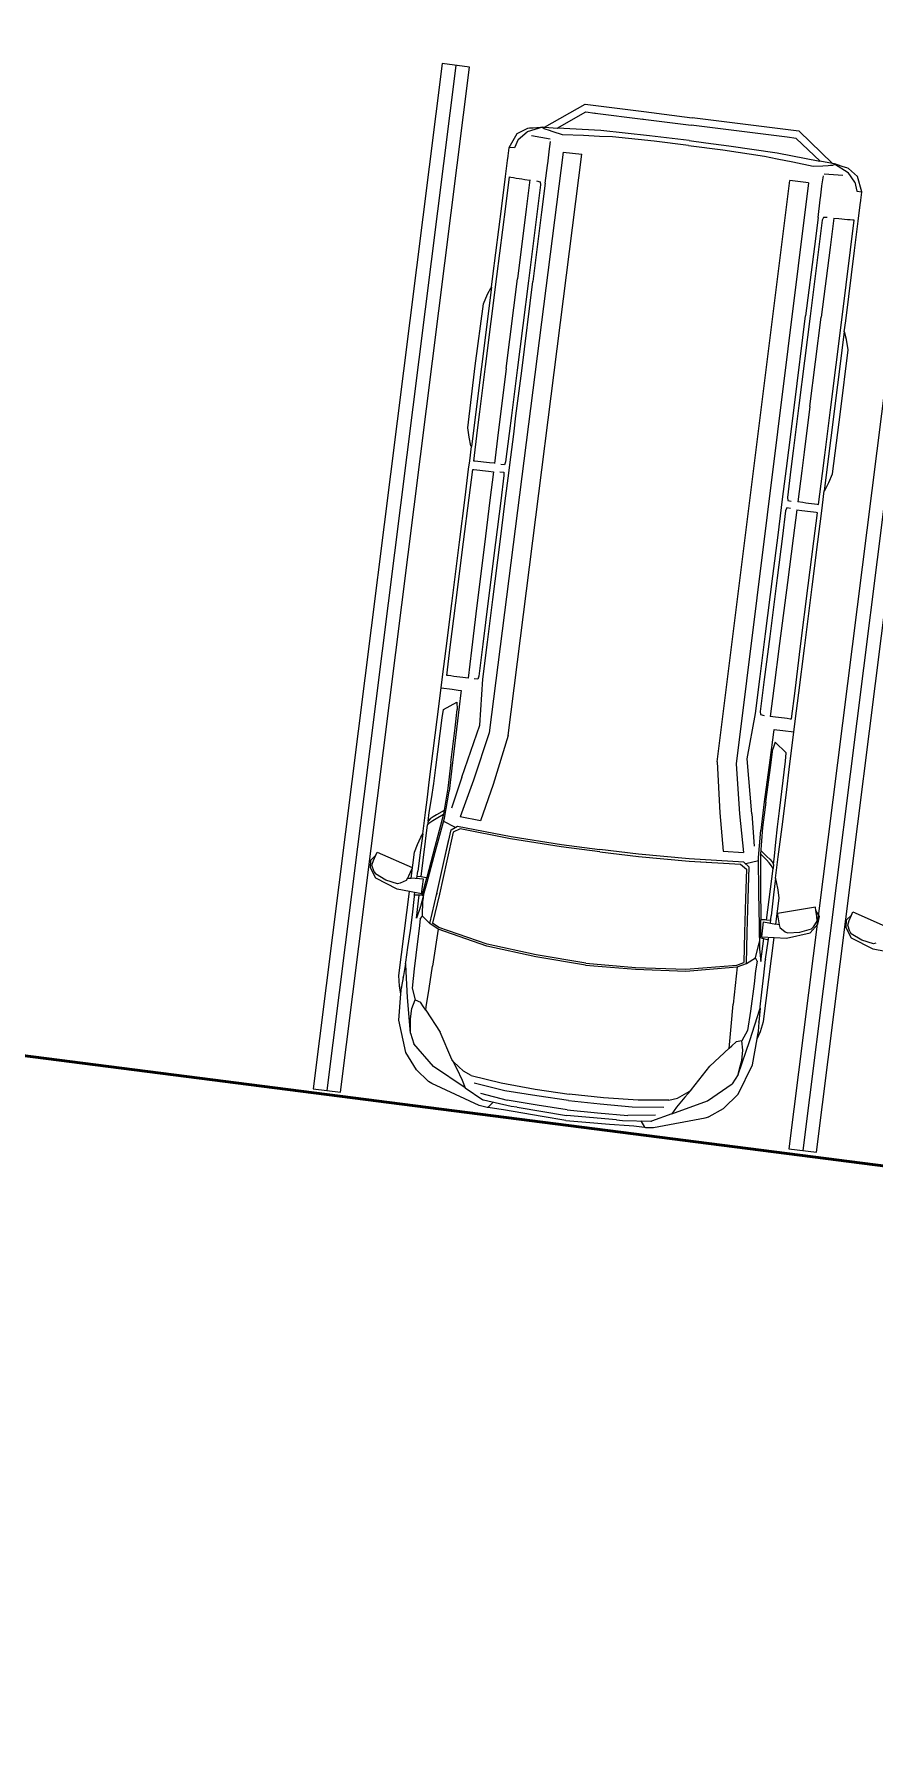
# Model space of a CAD drawing. Header units: centimetres. Extents: x 85226 to 578505, y -13061 to 170378.
# Drawn here: x 461541 to 461996, y 100168 to 101088 of the extents above; entities that cross this region are included whole.
import ezdxf

# ---------------------------------------------------------------- set-up
doc = ezdxf.new("R2010")
doc.units = ezdxf.units.CM
for name, color, linetype, lineweight in [('01 Bodrumi_Pen_No__87', 87, 'Continuous', 18), ('Dimensionet_Pen_No__4', 4, 'Continuous', 18), ('Pllaka 0 kontrapllaka_Pen_No__62', 62, 'Continuous', 18)]:
    doc.layers.add(name, color=color, linetype=linetype, lineweight=lineweight)
doc.layers.add('OBILIQ_PAR_PARCELGEOM_ILI', color=7, linetype='Continuous')
doc.layers.add('Parcela Baze', color=7, linetype='Continuous')

msp = doc.modelspace()

# ---------------------------------------------------------------- linework, layer by layer
for p, q in [((461761.852, 101072.364), (461691.963, 100516.914)), ((461776.734, 101070.491), (461761.852, 101072.364)), ((461706.845, 100515.041), (461776.734, 101070.491)), ((462019.818, 101039.906), (461949.929, 100484.455)), ((461964.811, 100482.583), (462034.7, 101038.033)), ((461691.963, 100516.914), (461706.845, 100515.041)), ((461949.929, 100484.455), (461964.811, 100482.583))]:
    msp.add_line(p, q)
at = {"layer": '01 Bodrumi_Pen_No__87', "color": 87, "linetype": 'Continuous', "lineweight": 18}
for p, q in [((461761.852, 101072.364), (461691.963, 100516.914)), ((461776.734, 101070.491), (461761.852, 101072.364)), ((461706.845, 100515.041), (461776.734, 101070.491)), ((462019.818, 101039.906), (461949.929, 100484.455)), ((461964.811, 100482.583), (462034.7, 101038.033)), ((461691.963, 100516.914), (461706.845, 100515.041)), ((461949.929, 100484.455), (461964.811, 100482.583))]:
    msp.add_line(p, q, dxfattribs=at)
at = {"layer": 'Dimensionet_Pen_No__4', "color": 4, "linetype": 'Continuous', "lineweight": 18}
for p, q in [((461817.381, 101037.862), (461839.355, 101050.368)), ((461824.229, 101037.476), (461839.838, 101046.214)), ((461839.355, 101050.368), (461839.382, 101050.383)), ((461839.382, 101050.383), (461845.184, 101049.653)), ((461839.857, 101046.211), (461839.838, 101046.214)), ((461839.857, 101046.211), (461844.675, 101045.605)), ((461844.779, 101045.592), (461844.675, 101045.605)), ((461844.779, 101045.592), (461870.766, 101042.349)), ((461845.184, 101049.653), (461871.272, 101046.371)), ((461871.272, 101046.371), (461897.36, 101043.088)), ((461923.448, 101039.806), (461897.36, 101043.088)), ((461798.197, 101026.899), (461802.47, 101034.484)), ((461802.47, 101034.484), (461808.351, 101037.456)), ((461803.155, 101031.196), (461807.939, 101035.378)), ((461816.242, 101037.949), (461807.939, 101035.378)), ((461808.351, 101037.456), (461809.247, 101037.563)), ((461809.247, 101037.563), (461811.31, 101037.659)), ((461811.31, 101037.659), (461815.162, 101037.875)), ((461815.162, 101037.875), (461815.388, 101037.905)), ((461815.388, 101037.905), (461815.618, 101037.904)), ((461815.618, 101037.904), (461816.023, 101037.903)), ((461816.023, 101037.903), (461816.06, 101037.902)), ((461816.06, 101037.902), (461816.109, 101037.908)), ((461816.109, 101037.908), (461816.242, 101037.949)), ((461816.318, 101037.692), (461816.242, 101037.949)), ((461816.242, 101037.949), (461816.562, 101037.908)), ((461816.653, 101037.403), (461816.318, 101037.692)), ((461816.562, 101037.908), (461817.381, 101037.862)), ((461817.117, 101037.097), (461816.653, 101037.403)), ((461818.193, 101036.714), (461817.117, 101037.097)), ((461817.381, 101037.862), (461824.483, 101037.462)), ((461819.463, 101036.307), (461818.193, 101036.714)), ((461822.119, 101035.441), (461819.463, 101036.307)), ((461827.152, 101033.872), (461822.119, 101035.441)), ((461847.871, 101036.055), (461824.483, 101037.462)), ((461838.522, 101033.363), (461827.152, 101033.872)), ((461874.232, 101033.317), (461847.871, 101036.055)), ((461870.871, 101042.336), (461870.766, 101042.349)), ((461870.871, 101042.336), (461896.857, 101039.093)), ((461922.838, 101035.798), (461896.857, 101039.093)), ((461922.838, 101035.798), (461922.942, 101035.784)), ((461948.922, 101032.489), (461922.942, 101035.784)), ((461949.536, 101036.523), (461923.448, 101039.806)), ((461955.338, 101035.793), (461949.536, 101036.523)), ((461955.36, 101035.772), (461955.338, 101035.793)), ((461973.551, 101018.212), (461955.36, 101035.772)), ((461797.61, 101022.473), (461798.148, 101026.75)), ((461798.148, 101026.75), (461798.197, 101026.899)), ((461801.026, 101026.696), (461798.197, 101026.899)), ((461803.155, 101031.196), (461801.026, 101026.696)), ((461820.415, 101031.416), (461810.369, 101033.266)), ((461819.32, 101019.741), (461819.929, 101024.579)), ((461819.929, 101024.579), (461819.948, 101024.738)), ((461819.948, 101024.738), (461820.596, 101030.258)), ((461847.129, 101032.963), (461838.522, 101033.363)), ((461854.18, 101032.634), (461847.129, 101032.963)), ((461876.884, 101030.366), (461854.18, 101032.634)), ((461886.669, 101031.753), (461874.232, 101033.317)), ((461895.467, 101028.041), (461876.884, 101030.366)), ((461895.794, 101030.642), (461886.669, 101031.753)), ((461895.467, 101028.041), (461914.046, 101025.69)), ((461895.794, 101030.642), (461904.91, 101029.458)), ((461904.91, 101029.458), (461917.347, 101027.893)), ((461914.046, 101025.69), (461936.604, 101022.263)), ((461917.347, 101027.893), (461943.565, 101024.014)), ((461948.922, 101032.489), (461949.027, 101032.475)), ((461953.845, 101031.869), (461949.027, 101032.475)), ((461953.845, 101031.869), (461953.864, 101031.867)), ((461966.821, 101019.534), (461953.864, 101031.867)), ((461827.431, 101024.491), (461787.448, 100709.762)), ((461796.183, 101011.134), (461797.282, 101019.864)), ((461797.282, 101019.864), (461797.59, 101022.314)), ((461797.59, 101022.314), (461797.61, 101022.473)), ((461797.673, 100708.355), (461837.62, 101023.26)), ((461817.804, 101007.691), (461818.992, 101017.132)), ((461818.992, 101017.132), (461819.3, 101019.583)), ((461819.3, 101019.583), (461819.32, 101019.741)), ((461827.431, 101024.491), (461837.62, 101023.26)), ((461836.872, 101017.372), (461836.892, 101017.53)), ((461936.604, 101022.263), (461943.518, 101020.835)), ((461943.518, 101020.835), (461951.955, 101019.091)), ((461943.565, 101024.014), (461966.572, 101019.583)), ((461951.955, 101019.091), (461963.097, 101016.767)), ((461963.097, 101016.767), (461968.362, 101017.04)), ((461973.551, 101018.212), (461966.572, 101019.583)), ((461968.362, 101017.04), (461971.149, 101017.222)), ((461971.149, 101017.222), (461972.481, 101017.301)), ((461972.481, 101017.301), (461973.618, 101017.405)), ((461974.356, 101018.054), (461973.551, 101018.212)), ((461973.618, 101017.405), (461974.143, 101017.587)), ((461974.143, 101017.587), (461974.539, 101017.784)), ((461974.677, 101018.014), (461974.356, 101018.054)), ((461974.539, 101017.784), (461974.677, 101018.014)), ((461974.677, 101018.014), (461982.084, 101013.467)), ((461974.795, 101017.941), (461974.677, 101018.014)), ((461974.842, 101017.924), (461974.795, 101017.941)), ((461974.878, 101017.915), (461974.842, 101017.924)), ((461975.27, 101017.817), (461974.878, 101017.915)), ((461975.493, 101017.76), (461975.27, 101017.817)), ((461975.704, 101017.675), (461975.493, 101017.76)), ((461979.383, 101016.511), (461975.704, 101017.675)), ((461981.358, 101015.908), (461979.383, 101016.511)), ((461982.199, 101015.582), (461981.358, 101015.908)), ((461987.161, 101011.245), (461982.199, 101015.582)), ((461794.177, 100995.187), (461796.183, 101011.134)), ((461796.381, 100995.033), (461798.39, 101010.994)), ((461798.39, 101010.994), (461799.046, 101010.868)), ((461799.046, 101010.868), (461800.565, 101010.631)), ((461800.565, 101010.631), (461802.084, 101010.394)), ((461802.084, 101010.394), (461803.603, 101010.157)), ((461803.603, 101010.157), (461805.122, 101009.92)), ((461805.122, 101009.92), (461806.642, 101009.682)), ((461806.642, 101009.682), (461809.396, 101009.282)), ((461809.41, 101009.393), (461807.413, 100993.488)), ((461812.994, 101008.899), (461814.984, 101008.402)), ((461815.171, 101006.793), (461813.383, 100992.337)), ((461814.984, 101008.402), (461815.171, 101006.793)), ((461817.804, 101007.691), (461815.817, 100991.899)), ((461911.018, 100694.094), (461950.326, 101009.079)), ((461960.502, 101007.747), (461921.273, 100692.924)), ((461960.502, 101007.747), (461950.326, 101009.079)), ((461967.813, 101006.133), (461968.553, 101011.642)), ((461969.016, 101012.718), (461979.206, 101012.022)), ((461985.683, 101008.23), (461982.084, 101013.467)), ((461985.683, 101008.23), (461986.63, 101003.343)), ((461989.421, 101002.839), (461987.161, 101011.245)), ((461949.592, 101003.189), (461949.612, 101003.348)), ((461965.668, 100989.086), (461966.856, 100998.527)), ((461966.856, 100998.527), (461967.164, 101000.978)), ((461967.164, 101000.978), (461967.184, 101001.137)), ((461967.184, 101001.137), (461967.793, 101005.975)), ((461967.793, 101005.975), (461967.813, 101006.133)), ((461986.63, 101003.343), (461989.421, 101002.839)), ((461988.566, 100995.796), (461988.874, 100998.246)), ((461988.874, 100998.246), (461988.894, 100998.405)), ((461988.894, 100998.405), (461989.432, 101002.682)), ((461989.432, 101002.682), (461989.421, 101002.839)), ((461789.389, 100957.132), (461794.177, 100995.187)), ((461791.604, 100957.063), (461796.381, 100995.033)), ((461807.413, 100993.488), (461802.714, 100955.772)), ((461813.383, 100992.337), (461808.66, 100954.691)), ((461815.817, 100991.899), (461811.083, 100954.276)), ((461813.383, 100992.346), (461813.382, 100992.337)), ((461965.668, 100989.086), (461963.681, 100973.294)), ((461968.575, 100989.077), (461967.996, 100987.564)), ((461970.627, 100989.065), (461968.575, 100989.077)), ((461974.222, 100988.655), (461972.216, 100972.752)), ((461976.975, 100988.25), (461974.208, 100988.544)), ((461978.506, 100988.104), (461976.975, 100988.25)), ((461980.037, 100987.957), (461978.506, 100988.104)), ((461981.567, 100987.811), (461980.037, 100987.957)), ((461983.098, 100987.664), (461981.567, 100987.811)), ((461987.467, 100987.065), (461988.566, 100995.796)), ((461967.996, 100987.564), (461966.147, 100973.116)), ((461984.628, 100987.518), (461983.098, 100987.664)), ((461983.287, 100971.515), (461985.295, 100987.477)), ((461985.295, 100987.477), (461984.628, 100987.518)), ((461985.461, 100971.119), (461987.467, 100987.065)), ((461963.681, 100973.294), (461958.947, 100935.671)), ((461966.147, 100973.116), (461961.398, 100935.473)), ((461966.149, 100973.124), (461966.148, 100973.116)), ((461972.216, 100972.752), (461967.426, 100935.048)), ((461978.509, 100933.546), (461983.287, 100971.515)), ((461980.673, 100933.064), (461985.461, 100971.119)), ((461788.641, 100951.188), (461777.786, 100864.921)), ((461785.465, 100908.267), (461791.604, 100957.063)), ((461786.39, 100947.486), (461788.514, 100951.095)), ((461788.514, 100951.095), (461788.641, 100951.188)), ((461788.641, 100951.188), (461789.389, 100957.132)), ((461796.656, 100907.259), (461802.714, 100955.772)), ((461808.66, 100954.691), (461802.586, 100906.316)), ((461805.002, 100905.948), (461811.083, 100954.276)), ((461779.853, 100908.613), (461784.227, 100942.267)), ((461784.227, 100942.267), (461786.39, 100947.486)), ((461952.866, 100887.343), (461958.947, 100935.671)), ((461961.398, 100935.473), (461955.298, 100887.102)), ((461961.277, 100886.545), (461967.426, 100935.048)), ((461972.369, 100884.75), (461978.509, 100933.546)), ((461979.925, 100927.12), (461980.673, 100933.064)), ((461979.925, 100927.12), (461969.07, 100840.853)), ((461980.024, 100926.998), (461979.925, 100927.12)), ((461981.188, 100922.976), (461980.024, 100926.998)), ((461977.892, 100883.695), (461981.99, 100917.384)), ((461981.99, 100917.384), (461981.188, 100922.976)), ((461775.77, 100875.054), (461779.853, 100908.613)), ((461782.373, 100883.693), (461785.465, 100908.267)), ((461796.656, 100907.259), (461793.56, 100882.518)), ((461802.586, 100906.316), (461799.503, 100881.761)), ((461801.92, 100881.453), (461805.002, 100905.948)), ((461949.784, 100862.849), (461952.866, 100887.343)), ((461955.298, 100887.102), (461952.202, 100862.548)), ((461961.277, 100886.545), (461958.148, 100861.809)), ((461781.133, 100873.846), (461782.373, 100883.693)), ((461793.56, 100882.518), (461792.315, 100872.518)), ((461799.503, 100881.761), (461798.268, 100871.893)), ((461800.684, 100871.63), (461801.92, 100881.453)), ((461969.277, 100860.176), (461972.369, 100884.75)), ((461973.533, 100850.171), (461977.892, 100883.695)), ((461776.54, 100869.977), (461775.77, 100875.054)), ((461777.502, 100865.238), (461776.54, 100869.977)), ((461779.022, 100857.065), (461781.133, 100873.846)), ((461792.315, 100872.518), (461790.204, 100855.709)), ((461798.268, 100871.893), (461796.312, 100856.568)), ((461798.581, 100854.912), (461800.684, 100871.63)), ((461776.819, 100857.233), (461777.786, 100864.921)), ((461777.786, 100864.921), (461777.502, 100865.238)), ((461948.548, 100853.025), (461949.784, 100862.849)), ((461952.202, 100862.548), (461950.955, 100852.682)), ((461958.148, 100861.809), (461956.876, 100851.812)), ((461968.039, 100850.329), (461969.277, 100860.176)), ((461774.312, 100837.312), (461776.249, 100852.703)), ((461776.249, 100852.703), (461776.819, 100857.233)), ((461776.521, 100837.192), (461778.454, 100852.551)), ((461778.454, 100852.551), (461779.115, 100852.47)), ((461779.684, 100856.992), (461779.022, 100857.065)), ((461779.115, 100852.47), (461780.68, 100852.273)), ((461781.248, 100856.806), (461779.684, 100856.992)), ((461780.68, 100852.273), (461782.245, 100852.077)), ((461782.813, 100856.62), (461781.248, 100856.806)), ((461782.245, 100852.077), (461783.81, 100851.88)), ((461784.377, 100856.434), (461782.813, 100856.62)), ((461783.81, 100851.88), (461785.375, 100851.683)), ((461785.941, 100856.248), (461784.377, 100856.434)), ((461785.375, 100851.683), (461786.94, 100851.487)), ((461787.505, 100856.062), (461785.941, 100856.248)), ((461786.94, 100851.487), (461789.645, 100851.146)), ((461790.218, 100855.82), (461787.505, 100856.062)), ((461789.659, 100851.258), (461787.744, 100835.871)), ((461793.246, 100851.229), (461795.251, 100850.932)), ((461795.744, 100855.031), (461793.732, 100855.12)), ((461795.251, 100850.932), (461795.388, 100849.2)), ((461796.312, 100856.568), (461795.744, 100855.031)), ((461796.126, 100835.399), (461798.028, 100850.516)), ((461798.028, 100850.516), (461798.581, 100854.912)), ((461946.444, 100836.307), (461948.548, 100853.025)), ((461950.955, 100852.682), (461949.053, 100837.349)), ((461956.876, 100851.812), (461954.757, 100835.005)), ((461965.927, 100833.548), (461968.039, 100850.329)), ((461971.531, 100845.443), (461973.533, 100850.171)), ((461795.388, 100849.2), (461793.703, 100835.558)), ((461968.103, 100833.165), (461969.07, 100840.853)), ((461969.07, 100840.853), (461969.424, 100841.09)), ((461969.424, 100841.09), (461971.531, 100845.443)), ((461771.259, 100813.043), (461774.312, 100837.312)), ((461773.504, 100813.215), (461776.521, 100837.192)), ((461787.744, 100835.871), (461784.829, 100811.829)), ((461793.703, 100835.558), (461790.872, 100812.932)), ((461793.339, 100813.25), (461796.126, 100835.399)), ((461943.989, 100816.795), (461945.891, 100831.911)), ((461945.891, 100831.911), (461946.444, 100836.307)), ((461948.685, 100831.627), (461948.123, 100829.982)), ((461950.7, 100831.418), (461948.685, 100831.627)), ((461949.053, 100837.349), (461949.222, 100835.72)), ((461949.222, 100835.72), (461951.194, 100835.307)), ((461954.771, 100835.116), (461957.46, 100834.677)), ((461957.46, 100834.677), (461959.021, 100834.47)), ((461959.021, 100834.47), (461960.583, 100834.263)), ((461960.583, 100834.263), (461962.144, 100834.055)), ((461962.144, 100834.055), (461963.706, 100833.848)), ((461963.706, 100833.848), (461965.267, 100833.641)), ((461965.267, 100833.641), (461965.927, 100833.548)), ((461967.533, 100828.635), (461968.103, 100833.165)), ((461948.123, 100829.982), (461946.376, 100816.348)), ((461954.183, 100830.557), (461952.226, 100815.175)), ((461956.874, 100830.105), (461954.168, 100830.445)), ((461958.439, 100829.908), (461956.874, 100830.105)), ((461960.003, 100829.711), (461958.439, 100829.908)), ((461961.568, 100829.514), (461960.003, 100829.711)), ((461963.133, 100829.316), (461961.568, 100829.514)), ((461964.698, 100829.119), (461963.133, 100829.316)), ((461963.427, 100813.675), (461965.359, 100829.034)), ((461965.359, 100829.034), (461964.698, 100829.119)), ((461965.596, 100813.244), (461967.533, 100828.635)), ((461767.073, 100779.775), (461771.259, 100813.043)), ((461769.353, 100780.219), (461773.504, 100813.215)), ((461790.872, 100812.932), (461786.897, 100781.215)), ((461789.406, 100781.991), (461793.339, 100813.25)), ((461941.202, 100794.645), (461943.989, 100816.795)), ((461946.376, 100816.348), (461943.514, 100793.726)), ((461952.226, 100815.175), (461949.095, 100791.16)), ((461960.41, 100789.698), (461963.427, 100813.675)), ((461962.543, 100788.975), (461965.596, 100813.244)), ((461784.829, 100811.829), (461780.777, 100778.755)), ((461937.269, 100763.386), (461941.202, 100794.645)), ((461943.514, 100793.726), (461939.508, 100762.013)), ((461949.095, 100791.16), (461944.827, 100758.113)), ((461956.258, 100756.702), (461960.41, 100789.698)), ((461958.357, 100755.707), (461962.543, 100788.975)), ((461764.02, 100755.514), (461767.073, 100779.775)), ((461766.319, 100756.11), (461769.353, 100780.219)), ((461780.777, 100778.755), (461777.845, 100754.579)), ((461786.897, 100781.215), (461783.974, 100757.854)), ((461786.5, 100758.903), (461789.406, 100781.991)), ((461783.974, 100757.854), (461781.76, 100740.469)), ((461783.969, 100738.78), (461786.5, 100758.903)), ((461934.364, 100740.298), (461937.269, 100763.386)), ((461939.508, 100762.013), (461936.552, 100738.655)), ((461944.827, 100758.113), (461941.678, 100733.965)), ((461762.083, 100740.115), (461764.02, 100755.514)), ((461764.403, 100740.883), (461766.319, 100756.11)), ((461777.845, 100754.579), (461775.947, 100739.326)), ((461953.225, 100732.593), (461956.258, 100756.702)), ((461955.304, 100731.446), (461958.357, 100755.707)), ((461761.33, 100734.135), (461762.083, 100740.115)), ((461765.064, 100740.798), (461764.403, 100740.883)), ((461766.683, 100740.595), (461765.064, 100740.798)), ((461768.302, 100740.391), (461766.683, 100740.595)), ((461769.92, 100740.188), (461768.302, 100740.391)), ((461771.539, 100739.984), (461769.92, 100740.188)), ((461773.157, 100739.78), (461771.539, 100739.984)), ((461775.96, 100739.43), (461773.157, 100739.78)), ((461781.76, 100740.469), (461781.21, 100738.945)), ((461931.832, 100720.175), (461934.364, 100740.298)), ((461759.177, 100717.019), (461761.33, 100734.135)), ((461761.33, 100734.135), (461767.337, 100733.381)), ((461767.337, 100733.381), (461770.529, 100732.981)), ((461772.105, 100731.513), (461770.273, 100716.276)), ((461770.529, 100732.981), (461772.124, 100732.78)), ((461772.256, 100732.764), (461772.105, 100731.513)), ((461772.124, 100732.78), (461772.256, 100732.764)), ((461781.21, 100738.945), (461779.238, 100739.005)), ((461782.306, 100713.954), (461783.969, 100738.78)), ((461936.552, 100738.655), (461934.39, 100721.264)), ((461941.678, 100733.965), (461939.739, 100718.717)), ((461951.309, 100717.365), (461953.225, 100732.593)), ((461953.367, 100716.047), (461955.304, 100731.446)), ((461761.823, 100717.874), (461762.622, 100722.385)), ((461762.622, 100722.385), (461769.86, 100726.414)), ((461768.904, 100712.442), (461770.084, 100722.408)), ((461769.86, 100726.414), (461770.086, 100722.426)), ((461770.086, 100722.426), (461770.084, 100722.408)), ((461934.39, 100721.264), (461934.545, 100719.652)), ((461757.037, 100700.011), (461759.177, 100717.019)), ((461758.411, 100690.941), (461761.823, 100717.874)), ((461766.856, 100695.149), (461768.904, 100712.442)), ((461770.273, 100716.276), (461767.548, 100693.623)), ((461772.54, 100685.709), (461782.306, 100713.954)), ((461927.293, 100695.711), (461931.832, 100720.175)), ((461934.545, 100719.652), (461936.471, 100719.222)), ((461939.752, 100718.821), (461942.554, 100718.466)), ((461942.554, 100718.466), (461944.173, 100718.262)), ((461944.173, 100718.262), (461945.792, 100718.059)), ((461945.792, 100718.059), (461947.41, 100717.855)), ((461947.41, 100717.855), (461949.029, 100717.651)), ((461949.029, 100717.651), (461950.647, 100717.447)), ((461950.647, 100717.447), (461951.309, 100717.365)), ((461952.614, 100710.067), (461953.367, 100716.047)), ((461787.448, 100709.762), (461778.92, 100684.086)), ((461797.673, 100708.355), (461789.481, 100681.836)), ((461797.537, 100708.77), (461797.537, 100708.77)), ((461941.526, 100710.196), (461939.526, 100694.98)), ((461942.438, 100704.7), (461941.231, 100700.892)), ((461941.69, 100711.445), (461941.526, 100710.196)), ((461941.821, 100711.429), (461941.69, 100711.445)), ((461943.417, 100711.227), (461941.821, 100711.429)), ((461948.452, 100699.003), (461942.438, 100704.7)), ((461946.608, 100710.825), (461943.417, 100711.227)), ((461952.614, 100710.067), (461946.608, 100710.825)), ((461950.461, 100692.95), (461952.614, 100710.067)), ((461754.897, 100683.004), (461757.037, 100700.011)), ((461766.674, 100693.618), (461765.044, 100679.852)), ((461767.548, 100693.623), (461765.627, 100678.252)), ((461766.682, 100693.678), (461766.674, 100693.618)), ((461766.681, 100693.678), (461766.856, 100695.149)), ((461911.018, 100694.094), (461912.385, 100666.372)), ((461911.253, 100694.461), (461911.253, 100694.461)), ((461929.758, 100665.928), (461927.293, 100695.711)), ((461939.526, 100694.98), (461936.555, 100672.358)), ((461939.903, 100690.926), (461941.228, 100700.874)), ((461941.231, 100700.892), (461941.228, 100700.874)), ((461944.742, 100667.496), (461948.109, 100694.435)), ((461948.109, 100694.435), (461948.452, 100699.003)), ((461757.317, 100682.304), (461758.411, 100690.941)), ((461772.54, 100685.709), (461766.906, 100668.97)), ((461921.273, 100692.924), (461923.174, 100665.935)), ((461937.603, 100673.665), (461939.903, 100690.926)), ((461948.321, 100675.943), (461950.461, 100692.95)), ((461753.869, 100674.833), (461754.897, 100683.004)), ((461756.025, 100674.068), (461757.317, 100682.304)), ((461765.044, 100679.852), (461762.601, 100665.648)), ((461763.12, 100663.61), (461765.627, 100678.252)), ((461765.627, 100678.252), (461765.638, 100678.344)), ((461778.92, 100684.086), (461771.657, 100664.286)), ((461789.481, 100681.836), (461782.617, 100662.143)), ((461946.181, 100658.936), (461948.321, 100675.943)), ((461751.351, 100655.027), (461752.841, 100666.662)), ((461752.841, 100666.662), (461753.869, 100674.833)), ((461754.274, 100661.973), (461754.841, 100666.525)), ((461754.841, 100666.525), (461756.025, 100674.068)), ((461758.662, 100663.416), (461762.622, 100665.772)), ((461762.938, 100667.608), (461758.902, 100665.322)), ((461912.385, 100666.372), (461914.157, 100645.592)), ((461923.174, 100665.935), (461925.306, 100644.953)), ((461929.758, 100665.928), (461931.07, 100648.315)), ((461936.555, 100672.358), (461934.608, 100656.99)), ((461937.4, 100672.137), (461935.569, 100658.396)), ((461937.408, 100672.197), (461937.4, 100672.137)), ((461937.408, 100672.197), (461937.603, 100673.665)), ((461943.663, 100658.857), (461944.742, 100667.496)), ((461750.524, 100631.908), (461754.014, 100659.895)), ((461754.274, 100661.973), (461754.014, 100659.895)), ((461754.014, 100659.895), (461755.172, 100661.108)), ((461755.426, 100663.131), (461754.274, 100661.973)), ((461755.172, 100661.108), (461756.754, 100662.283)), ((461757.001, 100664.247), (461755.426, 100663.131)), ((461756.754, 100662.283), (461758.662, 100663.416)), ((461758.902, 100665.322), (461757.001, 100664.247)), ((461762.601, 100665.648), (461757.971, 100648.011)), ((461758.139, 100645.136), (461763.12, 100663.61)), ((461762.674, 100661.955), (461769.017, 100658.681)), ((461763.053, 100640.689), (461766.742, 100657.25)), ((461764.714, 100660.874), (461764.716, 100660.871)), ((461766.742, 100657.25), (461770.138, 100659.272)), ((461771.662, 100657.741), (461767.911, 100655.981)), ((461770.138, 100659.272), (461799.283, 100653.614)), ((461782.617, 100662.143), (461771.657, 100664.286)), ((461799.015, 100652.381), (461771.662, 100657.741)), ((461933.409, 100642.183), (461934.608, 100656.99)), ((461935.569, 100658.396), (461934.417, 100644.029)), ((461934.608, 100656.99), (461934.62, 100657.082)), ((461942.874, 100650.558), (461943.663, 100658.857)), ((461945.153, 100650.765), (461946.181, 100658.936)), ((461746.842, 100645.142), (461748.514, 100649.263)), ((461748.514, 100649.263), (461750.359, 100653.314)), ((461751.351, 100655.027), (461750.211, 100646.124)), ((461750.359, 100653.314), (461751.351, 100655.027)), ((461757.971, 100648.011), (461753.618, 100631.4)), ((461763.053, 100640.689), (461765.56, 100651.969)), ((461767.911, 100655.981), (461764.39, 100640.401)), ((461799.017, 100652.379), (461789.856, 100654.175)), ((461826.326, 100648.082), (461799.015, 100652.381)), ((461799.283, 100653.614), (461826.602, 100649.342)), ((461847.305, 100645.267), (461826.326, 100648.082)), ((461826.602, 100649.342), (461847.465, 100646.544)), ((461942.152, 100642.957), (461942.874, 100650.558)), ((461944.124, 100642.594), (461945.153, 100650.765)), ((461722.966, 100636.593), (461723.186, 100640.83)), ((461723.186, 100640.83), (461725.855, 100643.498)), ((461723.779, 100638.023), (461724.585, 100640.537)), ((461724.585, 100640.537), (461725.855, 100643.498)), ((461725.855, 100643.498), (461726.587, 100645.207)), ((461726.587, 100645.207), (461745.707, 100636.734)), ((461745.06, 100630.976), (461746.842, 100645.142)), ((461750.211, 100646.124), (461748.623, 100634.829)), ((461753.541, 100628.083), (461758.139, 100645.136)), ((461759.083, 100622.778), (461763.053, 100640.689)), ((461764.39, 100640.401), (461760.418, 100622.422)), ((461847.305, 100645.267), (461868.327, 100642.798)), ((461868.371, 100644.086), (461847.465, 100646.544)), ((461868.327, 100642.798), (461895.851, 100640.196)), ((461895.897, 100641.457), (461868.371, 100644.086)), ((461895.849, 100640.195), (461905.17, 100639.666)), ((461895.851, 100640.196), (461923.68, 100638.613)), ((461925.536, 100639.72), (461895.897, 100641.457)), ((461914.157, 100645.592), (461925.306, 100644.953)), ((461923.68, 100638.613), (461926.877, 100635.979)), ((461928.325, 100636.919), (461925.536, 100639.72)), ((461933.432, 100640.469), (461926.475, 100638.869)), ((461931.188, 100639.928), (461931.185, 100639.925)), ((461933.659, 100623.052), (461933.409, 100642.183)), ((461934.417, 100644.029), (461934.534, 100625.796)), ((461937.68, 100640.891), (461934.427, 100644.155)), ((461934.576, 100646.012), (461937.92, 100642.797)), ((461939.248, 100639.32), (461937.68, 100640.891)), ((461937.92, 100642.797), (461939.495, 100641.285)), ((461940.49, 100637.791), (461939.248, 100639.32)), ((461939.495, 100641.285), (461940.745, 100639.813)), ((461940.745, 100639.813), (461941.575, 100638.406)), ((461941.575, 100638.406), (461941.311, 100636.329)), ((461941.575, 100638.406), (461942.152, 100642.957)), ((461942.686, 100630.953), (461944.124, 100642.594)), ((461725.896, 100631.002), (461722.966, 100636.593)), ((461724.987, 100634.547), (461723.779, 100638.023)), ((461724.987, 100634.547), (461725.725, 100633.325)), ((461731.437, 100629.969), (461725.725, 100633.325)), ((461737.588, 100624.991), (461725.896, 100631.002)), ((461737.742, 100628), (461731.437, 100629.969)), ((461742.444, 100629.752), (461739.125, 100628.283)), ((461743.174, 100631.09), (461742.444, 100629.752)), ((461743.706, 100632.065), (461743.174, 100631.09)), ((461743.174, 100631.09), (461745.06, 100630.976)), ((461745.44, 100636.112), (461743.706, 100632.065)), ((461751.86, 100630.563), (461745.06, 100630.976)), ((461745.707, 100636.734), (461745.44, 100636.112)), ((461748.096, 100630.791), (461748.623, 100634.829)), ((461748.28, 100632.201), (461750.456, 100631.917)), ((461750.456, 100631.917), (461751.358, 100631.805)), ((461750.745, 100622.465), (461751.86, 100630.563)), ((461751.252, 100622.357), (461753.566, 100631.201)), ((461751.358, 100631.805), (461753.224, 100631.361)), ((461753.224, 100631.361), (461753.566, 100631.203)), ((461753.618, 100631.4), (461753.566, 100631.203)), ((461753.566, 100631.203), (461753.566, 100631.201)), ((461926.877, 100635.979), (461926.43, 100620.012)), ((461927.796, 100619.961), (461928.325, 100636.919)), ((461927.796, 100619.961), (461928.162, 100631.509)), ((461937.76, 100608.349), (461941.311, 100636.329)), ((461941.311, 100636.329), (461940.49, 100637.791)), ((461942.686, 100630.953), (461941.584, 100622.044)), ((461943.222, 100629.047), (461942.686, 100630.953)), ((461944.006, 100624.665), (461943.222, 100629.047)), ((461744.148, 100623.732), (461737.588, 100624.991)), ((461739.125, 100628.283), (461737.742, 100628)), ((461738.43, 100578.29), (461744.148, 100623.732)), ((461750.745, 100622.465), (461744.166, 100623.728)), ((461745.859, 100611.177), (461746.845, 100621.025)), ((461746.845, 100621.025), (461746.917, 100621.744)), ((461746.917, 100621.744), (461746.968, 100622.149)), ((461751.125, 100621.868), (461746.917, 100621.744)), ((461746.968, 100622.149), (461746.976, 100622.212)), ((461746.976, 100622.212), (461747.075, 100623.17)), ((461747.98, 100609.322), (461749.416, 100621.818)), ((461749.417, 100621.702), (461749.432, 100621.702)), ((461751.856, 100621.832), (461750.235, 100615.623)), ((461751.125, 100621.868), (461751.252, 100622.357)), ((461751.125, 100621.868), (461751.224, 100621.863)), ((461751.224, 100621.863), (461751.856, 100621.832)), ((461751.551, 100620.792), (461751.395, 100618.987)), ((461751.856, 100621.832), (461753.541, 100628.083)), ((461755.22, 100606.403), (461759.083, 100622.778)), ((461760.418, 100622.422), (461756.696, 100606.581)), ((461758.915, 100622.07), (461759.104, 100622.873)), ((461760.456, 100622.587), (461760.418, 100622.422)), ((461926.43, 100620.012), (461925.824, 100601.61)), ((461927.205, 100601.625), (461927.796, 100619.961)), ((461933.889, 100605.391), (461933.659, 100623.052)), ((461934.534, 100625.796), (461934.636, 100608.623)), ((461941.584, 100622.044), (461940.325, 100610.708)), ((461942.823, 100606.092), (461944.605, 100620.258)), ((461944.605, 100620.258), (461944.006, 100624.665)), ((461744.644, 100602.657), (461745.851, 100611.118)), ((461745.859, 100611.177), (461745.851, 100611.118)), ((461750.235, 100615.623), (461747.98, 100609.322)), ((461751.22, 100610.503), (461751.395, 100618.987)), ((461939.835, 100606.666), (461940.325, 100610.708)), ((461964.245, 100615.303), (461943.622, 100611.831)), ((461943.622, 100611.831), (461943.726, 100611.163)), ((461943.726, 100611.163), (461944.404, 100606.812)), ((461964.531, 100613.467), (461964.245, 100615.303)), ((461965.027, 100610.284), (461964.531, 100613.467)), ((461966.455, 100610.221), (461964.531, 100613.467)), ((461981.152, 100608.372), (461983.821, 100611.04)), ((461982.551, 100608.079), (461983.821, 100611.04)), ((461983.821, 100611.04), (461984.553, 100612.748)), ((461984.553, 100612.748), (462003.673, 100604.275)), ((461743.341, 100593.481), (461744.644, 100602.657)), ((461749.448, 100603.764), (461748.517, 100596.736)), ((461750.01, 100609.073), (461749.448, 100603.764)), ((461750.01, 100609.073), (461751.22, 100610.503)), ((461755.22, 100606.403), (461751.22, 100610.503)), ((461759.649, 100603.348), (461755.22, 100606.403)), ((461760.071, 100604.253), (461756.696, 100606.581)), ((461759.649, 100603.348), (461756.745, 100583.345)), ((461786.03, 100594.264), (461759.649, 100603.348)), ((461786.293, 100595.224), (461760.071, 100604.253)), ((461925.824, 100601.61), (461925.506, 100585.341)), ((461925.828, 100601.779), (461925.824, 100601.61)), ((461926.892, 100584.802), (461927.205, 100601.625)), ((461927.193, 100600.896), (461927.208, 100601.722)), ((461933.973, 100598.918), (461933.889, 100605.391)), ((461934.636, 100608.623), (461934.637, 100608.42)), ((461935.008, 100608.488), (461934.637, 100608.42)), ((461934.637, 100608.42), (461934.637, 100608.418)), ((461934.688, 100599.276), (461934.637, 100608.418)), ((461936.926, 100608.456), (461935.008, 100608.488)), ((461935.206, 100599.256), (461936.132, 100607.377)), ((461936.132, 100607.377), (461942.823, 100606.092)), ((461937.827, 100608.341), (461936.926, 100608.456)), ((461940.006, 100608.078), (461937.827, 100608.341)), ((461944.678, 100605.736), (461942.823, 100606.092)), ((461944.404, 100606.812), (461944.678, 100605.736)), ((461944.678, 100605.736), (461945.054, 100604.259)), ((461945.054, 100604.259), (461947.905, 100602.013)), ((461947.905, 100602.013), (461949.175, 100601.397)), ((461948.579, 100598.443), (461961.395, 100601.371)), ((461949.175, 100601.397), (461955.772, 100601.743)), ((461955.772, 100601.743), (461962.136, 100603.579)), ((461961.395, 100601.371), (461965.619, 100606.062)), ((461963.154, 100604.58), (461962.136, 100603.579)), ((461963.154, 100604.58), (461965.186, 100607.648)), ((461965.186, 100607.648), (461965.027, 100610.284)), ((461965.619, 100606.062), (461966.455, 100610.221)), ((461980.932, 100604.135), (461981.152, 100608.372)), ((461983.862, 100598.544), (461980.932, 100604.135)), ((461981.745, 100605.564), (461982.551, 100608.079)), ((461982.953, 100602.089), (461981.745, 100605.564)), ((461982.953, 100602.089), (461983.691, 100600.867)), ((461742.195, 100585.495), (461743.341, 100593.481)), ((461748.517, 100596.736), (461746.645, 100581.864)), ((461812.738, 100588.465), (461786.03, 100594.264)), ((461812.923, 100589.442), (461786.293, 100595.224)), ((461931.782, 100587.784), (461933.715, 100596.047)), ((461934.011, 100597.834), (461933.715, 100596.047)), ((461933.973, 100598.918), (461934.006, 100592.5)), ((461934.593, 100598.791), (461933.973, 100598.918)), ((461934.006, 100592.5), (461934.629, 100585.837)), ((461934.69, 100598.771), (461934.593, 100598.791)), ((461934.629, 100585.837), (461936.333, 100598.299)), ((461934.69, 100598.771), (461934.688, 100599.276)), ((461934.69, 100598.771), (461938.736, 100597.608)), ((461935.206, 100599.256), (461941.893, 100598.85)), ((461936.193, 100553.407), (461941.911, 100598.848)), ((461936.304, 100598.188), (461936.289, 100598.191)), ((461937.143, 100587.109), (461938.628, 100596.894)), ((461938.628, 100596.894), (461938.736, 100597.608)), ((461938.736, 100597.608), (461938.787, 100598.014)), ((461938.787, 100598.014), (461938.795, 100598.077)), ((461938.795, 100598.077), (461938.937, 100599.029)), ((461941.911, 100598.848), (461948.579, 100598.443)), ((461989.403, 100597.511), (461983.691, 100600.867)), ((461995.554, 100592.533), (461983.862, 100598.544)), ((461995.708, 100595.542), (461989.403, 100597.511)), ((462002.114, 100591.273), (461995.554, 100592.533)), ((461997.091, 100595.824), (461995.708, 100595.542)), ((461742.101, 100584.843), (461740.83, 100577.222)), ((461742.101, 100584.843), (461742.195, 100585.495)), ((461742.14, 100584.124), (461742.101, 100584.843)), ((461743.1, 100566.421), (461742.14, 100584.124)), ((461754.858, 100571.262), (461756.745, 100583.345)), ((461839.591, 100583.965), (461812.738, 100588.465)), ((461839.716, 100584.953), (461812.923, 100589.442)), ((461839.591, 100583.965), (461866.723, 100581.672)), ((461839.716, 100584.953), (461866.786, 100582.665)), ((461894.018, 100581.67), (461921.66, 100583.922)), ((461894.034, 100580.674), (461921.844, 100582.94)), ((461921.844, 100582.94), (461919.702, 100562.842)), ((461921.66, 100583.922), (461925.506, 100585.341)), ((461921.844, 100582.94), (461926.892, 100584.802)), ((461926.892, 100584.802), (461931.782, 100587.784)), ((461932.601, 100586.098), (461931.782, 100587.784)), ((461932.601, 100586.098), (461931.83, 100580.816)), ((461936.21, 100578.554), (461937.137, 100587.05)), ((461937.143, 100587.109), (461937.137, 100587.05)), ((461738.713, 100572.598), (461738.43, 100578.29)), ((461740.83, 100577.222), (461739.899, 100572.369)), ((461740.83, 100577.222), (461740.964, 100578.022)), ((461746.645, 100581.864), (461745.714, 100571.366)), ((461866.723, 100581.672), (461894.034, 100580.674)), ((461866.786, 100582.665), (461894.018, 100581.67)), ((461930.991, 100573.776), (461929.12, 100558.904)), ((461931.83, 100580.816), (461930.991, 100573.776)), ((461935.199, 100569.341), (461936.21, 100578.554)), ((461738.466, 100554.096), (461739.527, 100568.367)), ((461739.527, 100568.367), (461738.713, 100572.598)), ((461739.527, 100568.367), (461739.778, 100571.741)), ((461739.899, 100572.369), (461739.778, 100571.741)), ((461739.899, 100572.369), (461739.927, 100572.518)), ((461744.714, 100547.086), (461743.1, 100566.421)), ((461745.443, 100560.335), (461747.245, 100565.141)), ((461745.714, 100571.366), (461747.245, 100565.141)), ((461747.245, 100565.141), (461750.097, 100563.836)), ((461753.264, 100561.334), (461754.858, 100571.262)), ((461934.331, 100561.319), (461935.199, 100569.341)), ((461744.708, 100554.791), (461745.443, 100560.335)), ((461751.831, 100561.275), (461750.097, 100563.836)), ((461752.982, 100559.576), (461751.831, 100561.275)), ((461752.982, 100559.576), (461753.264, 100561.334)), ((461752.982, 100559.576), (461760.725, 100547.501)), ((461918.537, 100550.667), (461919.702, 100562.842)), ((461929.12, 100558.904), (461927.421, 100548.503)), ((461928.729, 100543.064), (461934.044, 100559.978)), ((461934.26, 100560.665), (461933.604, 100552.967)), ((461934.044, 100559.978), (461934.26, 100560.665)), ((461934.26, 100560.665), (461934.331, 100561.319)), ((461742.131, 100536.646), (461738.466, 100554.096)), ((461744.815, 100550.804), (461744.708, 100554.791)), ((461744.714, 100547.086), (461744.815, 100550.804)), ((461744.714, 100547.086), (461746.6, 100541.25)), ((461767.151, 100532.824), (461760.725, 100547.501)), ((461917.622, 100540.654), (461918.537, 100550.667)), ((461927.421, 100548.503), (461924.396, 100542.851)), ((461932.673, 100544.064), (461934.51, 100547.962)), ((461932.673, 100544.064), (461933.265, 100547.395)), ((461933.304, 100548.034), (461933.265, 100547.395)), ((461933.604, 100552.967), (461933.304, 100548.034)), ((461933.304, 100548.034), (461933.313, 100548.186)), ((461933.604, 100552.967), (461933.672, 100553.775)), ((461934.51, 100547.962), (461936.193, 100553.407)), ((461757.204, 100529.021), (461746.6, 100541.25)), ((461917.46, 100538.88), (461906.967, 100529.101)), ((461917.46, 100538.88), (461917.622, 100540.654)), ((461917.46, 100538.88), (461918.995, 100540.241)), ((461918.995, 100540.241), (461921.31, 100542.293)), ((461924.396, 100542.851), (461921.31, 100542.293)), ((461922.376, 100524.732), (461928.729, 100543.064)), ((461924.29, 100532.195), (461924.952, 100537.748)), ((461924.952, 100537.748), (461924.396, 100542.851)), ((461930.166, 100529.976), (461932.673, 100544.064)), ((461747.896, 100527.239), (461742.131, 100536.646)), ((461774.293, 100517.449), (461757.204, 100529.021)), ((461767.473, 100532.169), (461767.151, 100532.824)), ((461767.477, 100532.16), (461769.636, 100528.019)), ((461768.079, 100531.526), (461767.481, 100532.156)), ((461773.455, 100526.478), (461768.079, 100531.526)), ((461769.636, 100528.019), (461772.659, 100521.568)), ((461897.105, 100516.473), (461906.967, 100529.101)), ((461922.292, 100513.977), (461930.166, 100529.976)), ((461922.376, 100524.732), (461923.198, 100528.359)), ((461923.198, 100528.359), (461924.29, 100532.195)), ((461754.265, 100521.068), (461747.896, 100527.239)), ((461754.267, 100521.067), (461754.265, 100521.068)), ((461754.456, 100520.939), (461754.267, 100521.067)), ((461754.518, 100520.899), (461754.456, 100520.939)), ((461756.224, 100519.764), (461754.518, 100520.899)), ((461782.013, 100507.9), (461756.224, 100519.764)), ((461772.659, 100521.568), (461774.293, 100517.449)), ((461777.684, 100524.161), (461773.455, 100526.478)), ((461777.684, 100524.161), (461793.829, 100520.101)), ((461795.962, 100515.886), (461779.29, 100519.882)), ((461793.829, 100520.101), (461812.265, 100516.704)), ((461905.8, 100510.324), (461919.103, 100519.545)), ((461922.376, 100524.732), (461919.103, 100519.545)), ((461774.293, 100517.449), (461784.025, 100510.858)), ((461782.73, 100514.512), (461797.106, 100510.699)), ((461784.34, 100510.8), (461784.025, 100510.858)), ((461799.268, 100507.402), (461784.34, 100510.8)), ((461786.643, 100506.793), (461789.486, 100509.629)), ((461813.162, 100513.06), (461795.962, 100515.886)), ((461813.397, 100507.976), (461797.106, 100510.699)), ((461812.265, 100516.704), (461830.796, 100514.064)), ((461830.356, 100510.564), (461813.162, 100513.06)), ((461830.356, 100510.564), (461847.632, 100508.723)), ((461849.404, 100512.031), (461830.796, 100514.064)), ((461868.106, 100510.755), (461849.404, 100512.031)), ((461884.754, 100510.689), (461868.106, 100510.755)), ((461884.754, 100510.689), (461889.426, 100511.886)), ((461886.377, 100503.346), (461905.8, 100510.324)), ((461893.507, 100512.433), (461888.981, 100506.932)), ((461889.426, 100511.886), (461895.884, 100515.445)), ((461896.625, 100515.91), (461893.507, 100512.433)), ((461895.884, 100515.445), (461896.62, 100515.907)), ((461896.631, 100515.918), (461897.105, 100516.473)), ((461914.376, 100506.292), (461922.292, 100513.977)), ((461784.157, 100507.315), (461782.013, 100507.9)), ((461786.301, 100506.731), (461784.157, 100507.315)), ((461786.643, 100506.793), (461786.301, 100506.731)), ((461786.779, 100506.82), (461786.643, 100506.793)), ((461792.665, 100505.94), (461786.779, 100506.82)), ((461795.11, 100505.568), (461792.665, 100505.94)), ((461805.689, 100503.679), (461795.11, 100505.568)), ((461802.443, 100506.879), (461799.268, 100507.402)), ((461802.513, 100506.864), (461829.338, 100502.471)), ((461816.202, 100501.819), (461805.689, 100503.679)), ((461829.73, 100505.588), (461813.397, 100507.976)), ((461828.986, 100499.673), (461816.202, 100501.819)), ((461856.415, 100500.082), (461829.338, 100502.471)), ((461829.73, 100505.588), (461846.145, 100503.856)), ((461846.145, 100503.856), (461862.602, 100502.458)), ((461847.632, 100508.723), (461864.996, 100507.2)), ((461877.476, 100502.59), (461862.602, 100502.458)), ((461864.996, 100507.2), (461882.139, 100506.941)), ((461886.377, 100503.346), (461875.316, 100499.372)), ((461876.532, 100496.008), (461904.457, 100501.113)), ((461888.981, 100506.932), (461886.377, 100503.346)), ((461904.457, 100501.113), (461906.39, 100501.79)), ((461906.39, 100501.79), (461906.46, 100501.813)), ((461906.46, 100501.813), (461906.675, 100501.89)), ((461906.675, 100501.89), (461906.678, 100501.891)), ((461906.678, 100501.891), (461914.376, 100506.292)), ((461828.986, 100499.673), (461841.903, 100498.585)), ((461841.903, 100498.585), (461852.548, 100497.783)), ((461852.548, 100497.783), (461863.265, 100496.993)), ((461856.486, 100500.079), (461859.692, 100499.799)), ((461859.692, 100499.799), (461874.996, 100499.393)), ((461863.265, 100496.993), (461865.727, 100496.748)), ((461865.727, 100496.748), (461871.647, 100496.142)), ((461871.773, 100496.082), (461869.72, 100499.533)), ((461871.647, 100496.142), (461871.773, 100496.082)), ((461871.773, 100496.082), (461872.088, 100495.937)), ((461872.088, 100495.937), (461874.31, 100495.972)), ((461874.31, 100495.972), (461876.532, 100496.008)), ((461874.996, 100499.393), (461875.316, 100499.372))]:
    msp.add_line(p, q, dxfattribs=at)
at = {"layer": 'OBILIQ_PAR_PARCELGEOM_ILI', "color": 7, "linetype": 'Continuous'}
msp.add_lwpolyline([(488828.863, 118016.934), (486074.863, 115333.834), (485677.763, 114979.134), (482615.263, 113913.534), (481065.163, 113374.134), (479662.863, 113306.534), (477508.563, 112791.334), (476494.763, 111709.934), (475785.163, 110924.434), (475151.563, 110121.834), (473977.263, 109564.334), (473225.063, 108545.034), (473911.463, 106041.034), (471140.263, 103206.434), (467873.463, 101401.534), (464098.063, 100206.834), (460322.863, 100689.934), (458632.163, 99914.534), (455606.863, 99050.234), (458428.863, 100880.634), (457450.063, 101033.134), (456242.463, 100690.034), (455289.063, 99838.334)], dxfattribs=at)
at = {"layer": 'Parcela Baze', "color": 6, "lineweight": 53}
msp.add_lwpolyline([(455438.363, 99971.734), (456242.463, 100690.034), (457450.063, 101033.134), (458428.863, 100880.634), (455606.863, 99050.234), (458632.163, 99914.534), (460322.863, 100689.934), (464098.063, 100206.834)], dxfattribs=at)
at = {"layer": 'Pllaka 0 kontrapllaka_Pen_No__62', "color": 62, "linetype": 'Continuous', "lineweight": 18}
for p, q in [((461769.293, 101071.428), (461699.404, 100515.977)), ((462027.259, 101038.97), (461957.37, 100483.519))]:
    msp.add_line(p, q, dxfattribs=at)

doc.saveas('drawing.dxf')
